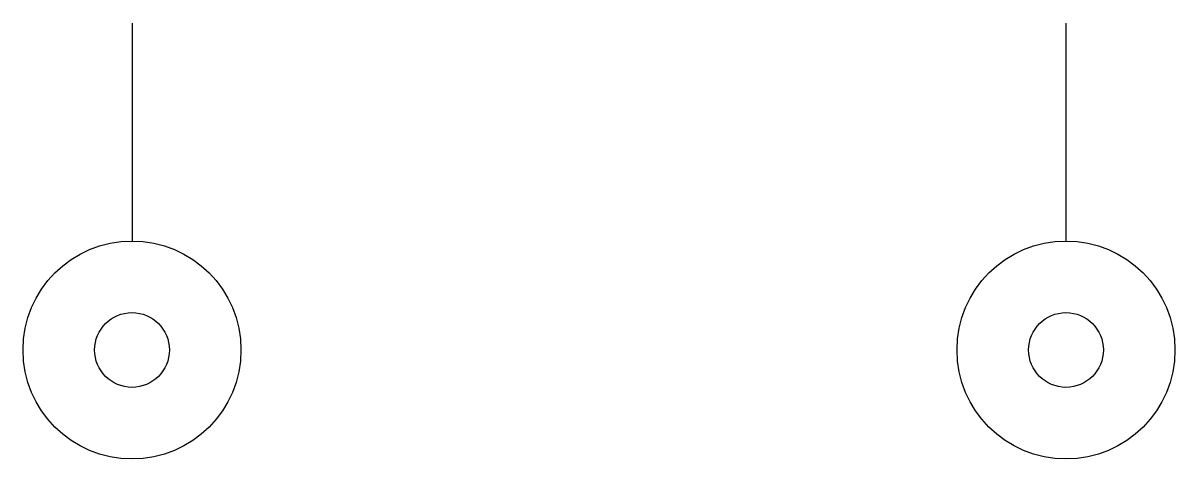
# Model space of a CAD drawing. Header units: millimetres. Extents: x 0 to 740, y 0 to 280.
import ezdxf

# ---------------------------------------------------------------- set-up
doc = ezdxf.new("R2010")
doc.units = ezdxf.units.MM
doc.layers.add('KwikScaf Matrix', color=7, linetype='Continuous')

# ---------------------------------------------------------------- blocks, each defined once
blk = doc.blocks.new('Endon 2D Tie Clamp Column')
at = {"color": 0}
for p, q in [((70, 280), (70, 140)), ((670, 280), (670, 140))]:
    blk.add_line(p, q, dxfattribs=at)
for centre, radius in [((70, 70), 70), ((670, 70), 70), ((70, 70), 24), ((670, 70), 24)]:
    blk.add_circle(centre, radius, dxfattribs=at)

msp = doc.modelspace()

# ---------------------------------------------------------------- block references
at = {"layer": 'KwikScaf Matrix'}
msp.add_blockref('Endon 2D Tie Clamp Column', (0, 0), dxfattribs=at)

doc.saveas('drawing.dxf')
